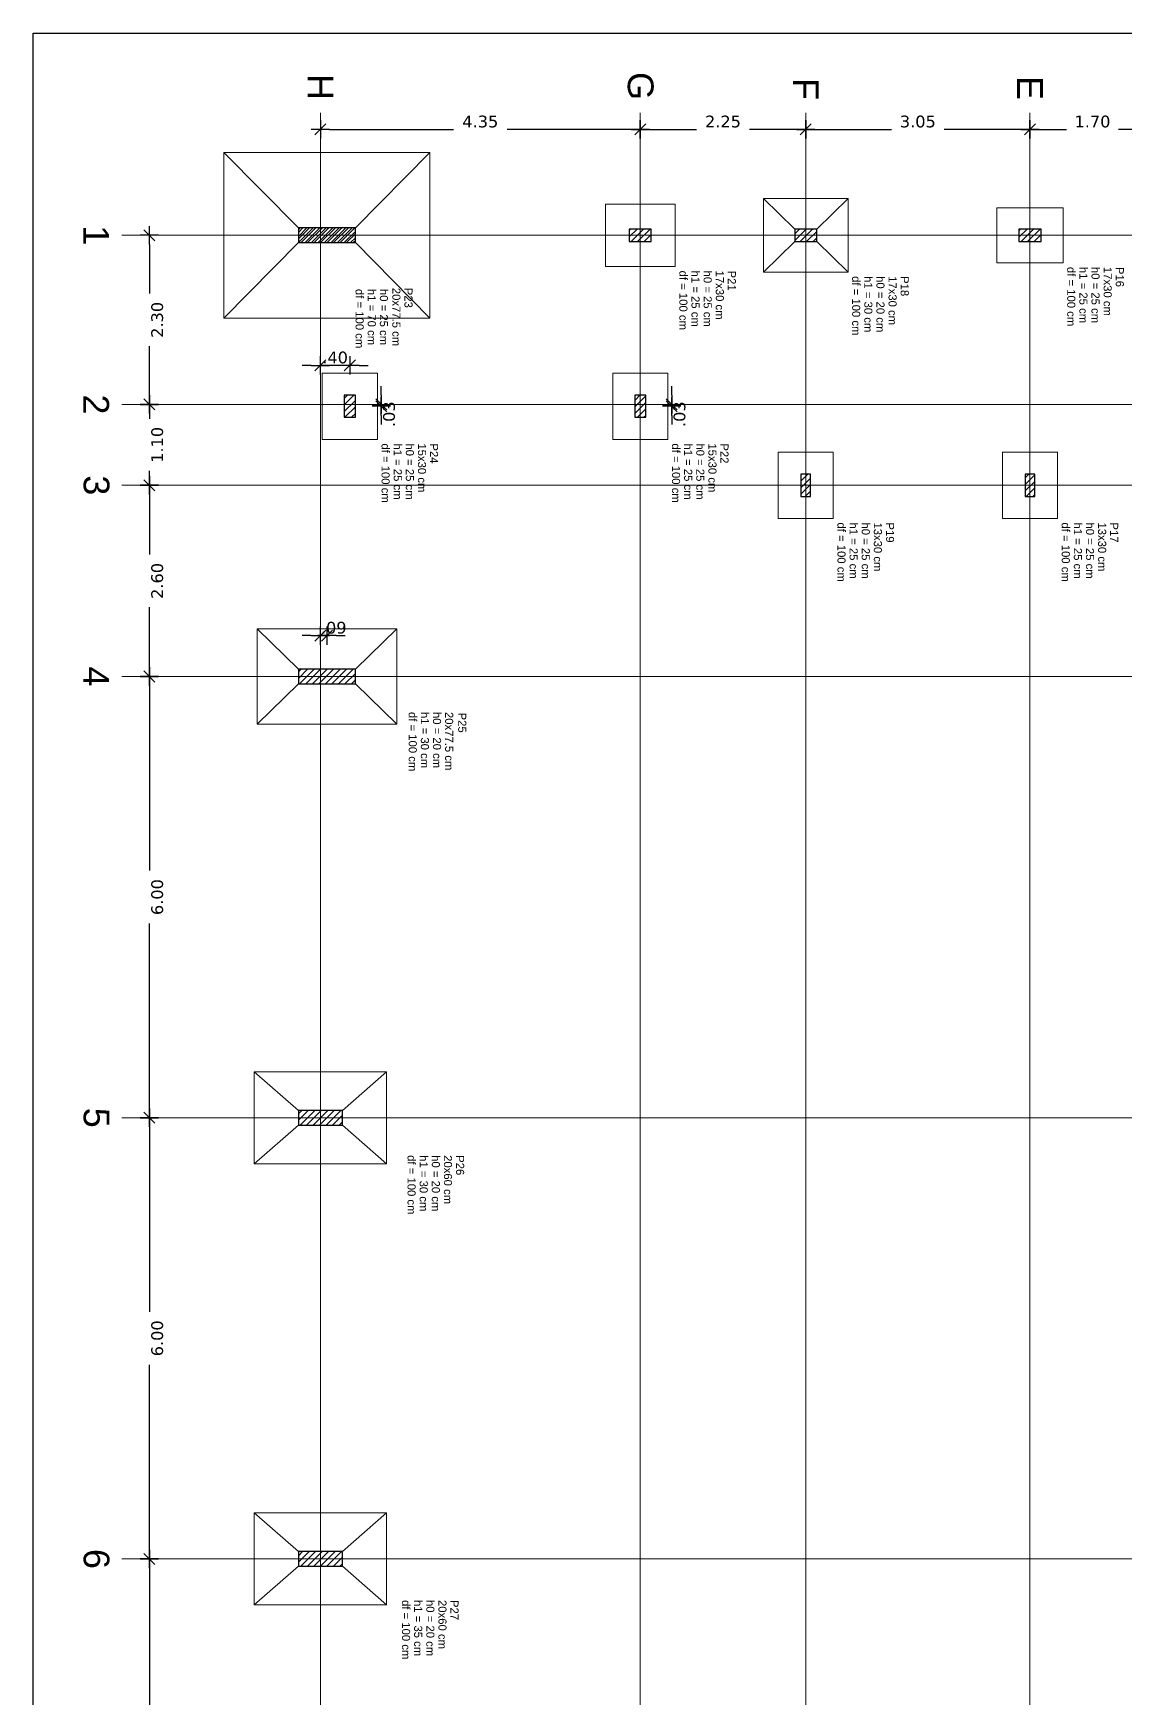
# Model space of a CAD drawing. Extents: x 25 to 1028, y -81 to 176.
# Drawn here: x 812.4 to 827.26, y -60.94 to -38.3 of the extents above; entities that cross this region are included whole.
import ezdxf

# ---------------------------------------------------------------- set-up
doc = ezdxf.new("R2010")
doc.units = 0
doc.header["$LTSCALE"] = 0.3
doc.header["$PDSIZE"] = 0.1
doc.layers.get('0').update_dxf_attribs({"linetype": 'CONTINUOUS'})
doc.layers.get('Defpoints').update_dxf_attribs({"linetype": 'CONTINUOUS'})
doc.layers.add('ARQ-CTA-1_100', color=1, linetype='CONTINUOUS')
for name, color, linetype, lineweight in [('LC-Eixos', 9, 'CONTINUOUS', 5), ('LC-Hachuras dos pilares', 9, 'CONTINUOUS', 5), ('LC-Seção das fundações', 7, 'CONTINUOUS', 5), ('LC-Seção dos pilares', 4, 'CONTINUOUS', 30), ('LC-Textos', 3, 'CONTINUOUS', 20)]:
    doc.layers.add(name, color=color, linetype=linetype, lineweight=lineweight)
doc.layers.add('VPort', color=45, linetype='CONTINUOUS', plot=False)
doc.styles.add('Arial', font='arial.ttf')
doc.styles.add('FNDE Texto Cota 0100', font='verdana.ttf', dxfattribs={"height": 0.16})
doc.dimstyles.new('FNDE 1-0100', dxfattribs={"dimscale": 2.5, "dimtxt": 0.16, "dimasz": 0.05, "dimexe": 0.15, "dimexo": 0.15, "dimgap": 0.05, "dimtad": 1, "dimzin": 4, "dimdsep": 46, "dimtxsty": 'FNDE Texto Cota 0100', "dimblk": 'tic', "dimcen": 0.15, "dimdle": 0.15, "dimse1": 1, "dimse2": 1, "dimclrd": 251, "dimclre": 251, "dimclrt": 256, "dimaunit": 1, "dimadec": 3, "dimazin": 0, "dimtfac": 1, "dimtix": 1, "dimtmove": 2, "dimatfit": 3, "dimldrblk": 'tic', "dimfxl": 0.15, "dimtvp": 1, "dimtolj": 1, "dimtzin": 0, "dimarcsym": 0})
pattern_1 = [(45, (833.654795, 28.38624), (-0.044194174, 0.044194174), [])]

# ---------------------------------------------------------------- blocks, each defined once
blk = doc.blocks.new('tic')
at = {"color": 251}
for p, q in [((-1, 0), (1, 0)), ((0, -1), (0, 1))]:
    blk.add_line(p, q, dxfattribs=at)
blk.add_line((-0.6, -0.6), (0.6, 0.6))
blk = doc.blocks.new('*D733')
at = {"layer": 'ARQ-CTA-1_100', "color": 251, "lineweight": -2}
for p, q in [((821.083, -43.219), (821.083, -43.094)), ((821.083, -43.369), (821.083, -43.344)), ((821.083, -43.494), (821.083, -43.619))]:
    blk.add_line(p, q, dxfattribs=at)
at = {"layer": 'Defpoints', "color": 0}
for p in [(820.655, -43.344), (820.655, -43.369), (821.083, -43.344)]:
    blk.add_point(p, dxfattribs=at)
at = {"layer": 'ARQ-CTA-1_100', "color": 251, "lineweight": -2, "xscale": 0.125, "yscale": 0.125, "zscale": 0.125}
for p, rotation in [((821.083, -43.344), 270), ((821.083, -43.369), 90)]:
    blk.add_blockref('tic', p, dxfattribs=dict(at, rotation=rotation))
at = {"layer": 'ARQ-CTA-1_100', "insert": (821.189, -43.477), "char_height": 0.16, "attachment_point": 5, "rotation": 90, "style": 'FNDE Texto Cota 0100'}
blk.add_mtext('\\A1;.03', dxfattribs=at)
blk = doc.blocks.new('*D734')
at = {"layer": 'ARQ-CTA-1_100', "color": 251, "lineweight": -2}
for p, q in [((816.18, -42.813), (816.055, -42.813)), ((816.705, -42.813), (816.305, -42.813)), ((816.83, -42.813), (816.955, -42.813))]:
    blk.add_line(p, q, dxfattribs=at)
at = {"layer": 'Defpoints', "color": 0}
for p in [(816.305, -42.813), (816.305, -43.369), (816.705, -43.369)]:
    blk.add_point(p, dxfattribs=at)
at = {"layer": 'ARQ-CTA-1_100', "color": 251, "lineweight": -2, "xscale": 0.125, "yscale": 0.125, "zscale": 0.125}
blk.add_blockref('tic', (816.305, -42.813), dxfattribs=at)
at = {"layer": 'ARQ-CTA-1_100', "color": 251, "lineweight": -2, "xscale": 0.125, "yscale": 0.125, "zscale": 0.125, "rotation": 180}
blk.add_blockref('tic', (816.705, -42.813), dxfattribs=at)
at = {"layer": 'ARQ-CTA-1_100', "insert": (816.505, -42.707), "char_height": 0.16, "attachment_point": 5, "style": 'FNDE Texto Cota 0100'}
blk.add_mtext('\\A1;.40', dxfattribs=at)
blk = doc.blocks.new('*D735')
at = {"layer": 'ARQ-CTA-1_100', "color": 251, "lineweight": -2}
for p, q in [((817.133, -43.219), (817.133, -43.094)), ((817.133, -43.369), (817.133, -43.344)), ((817.133, -43.494), (817.133, -43.619))]:
    blk.add_line(p, q, dxfattribs=at)
at = {"layer": 'Defpoints', "color": 0}
for p in [(816.705, -43.344), (816.705, -43.369), (817.133, -43.344)]:
    blk.add_point(p, dxfattribs=at)
at = {"layer": 'ARQ-CTA-1_100', "color": 251, "lineweight": -2, "xscale": 0.125, "yscale": 0.125, "zscale": 0.125}
for p, rotation in [((817.133, -43.344), 270), ((817.133, -43.369), 90)]:
    blk.add_blockref('tic', p, dxfattribs=dict(at, rotation=rotation))
at = {"layer": 'ARQ-CTA-1_100', "insert": (817.239, -43.477), "char_height": 0.16, "attachment_point": 5, "rotation": 90, "style": 'FNDE Texto Cota 0100'}
blk.add_mtext('\\A1;.03', dxfattribs=at)
blk = doc.blocks.new('*D736')
at = {"layer": 'ARQ-CTA-1_100', "color": 251, "lineweight": -2}
for p, q in [((816.18, -46.488), (816.055, -46.488)), ((816.393, -46.488), (816.305, -46.488)), ((816.518, -46.488), (816.643, -46.488))]:
    blk.add_line(p, q, dxfattribs=at)
at = {"layer": 'Defpoints', "color": 0}
for p in [(816.305, -46.488), (816.305, -47.044), (816.393, -47.044)]:
    blk.add_point(p, dxfattribs=at)
at = {"layer": 'ARQ-CTA-1_100', "color": 251, "lineweight": -2, "xscale": 0.125, "yscale": 0.125, "zscale": 0.125}
blk.add_blockref('tic', (816.305, -46.488), dxfattribs=at)
at = {"layer": 'ARQ-CTA-1_100', "color": 251, "lineweight": -2, "xscale": 0.125, "yscale": 0.125, "zscale": 0.125, "rotation": 180}
blk.add_blockref('tic', (816.393, -46.488), dxfattribs=at)
at = {"layer": 'ARQ-CTA-1_100', "insert": (816.486, -46.382), "char_height": 0.16, "attachment_point": 5, "style": 'FNDE Texto Cota 0100'}
blk.add_mtext('\\A1;.09', dxfattribs=at)
blk = doc.blocks.new('*D738')
at = {"layer": 'ARQ-CTA-1_100', "color": 251, "lineweight": -2}
for p, q in [((816.43, -39.604), (818.117, -39.604)), ((820.53, -39.604), (818.843, -39.604))]:
    blk.add_line(p, q, dxfattribs=at)
at = {"layer": 'Defpoints', "color": 0}
for p in [(816.305, -39.604), (820.655, -39.604), (820.655, -39.604)]:
    blk.add_point(p, dxfattribs=at)
at = {"layer": 'ARQ-CTA-1_100', "color": 251, "lineweight": -2, "xscale": 0.125, "yscale": 0.125, "zscale": 0.125, "rotation": 180}
blk.add_blockref('tic', (816.305, -39.604), dxfattribs=at)
at = {"layer": 'ARQ-CTA-1_100', "color": 251, "lineweight": -2, "xscale": 0.125, "yscale": 0.125, "zscale": 0.125}
blk.add_blockref('tic', (820.655, -39.604), dxfattribs=at)
at = {"layer": 'ARQ-CTA-1_100', "insert": (818.48, -39.498), "char_height": 0.16, "attachment_point": 5, "style": 'FNDE Texto Cota 0100'}
blk.add_mtext('\\A1;4.35', dxfattribs=at)
blk = doc.blocks.new('*D739')
at = {"layer": 'ARQ-CTA-1_100', "color": 251, "lineweight": -2}
for p, q in [((820.78, -39.604), (821.422, -39.604)), ((822.78, -39.604), (822.139, -39.604))]:
    blk.add_line(p, q, dxfattribs=at)
at = {"layer": 'Defpoints', "color": 0}
for p in [(820.655, -39.604), (822.905, -39.604), (822.905, -39.604)]:
    blk.add_point(p, dxfattribs=at)
at = {"layer": 'ARQ-CTA-1_100', "color": 251, "lineweight": -2, "xscale": 0.125, "yscale": 0.125, "zscale": 0.125, "rotation": 180}
blk.add_blockref('tic', (820.655, -39.604), dxfattribs=at)
at = {"layer": 'ARQ-CTA-1_100', "color": 251, "lineweight": -2, "xscale": 0.125, "yscale": 0.125, "zscale": 0.125}
blk.add_blockref('tic', (822.905, -39.604), dxfattribs=at)
at = {"layer": 'ARQ-CTA-1_100', "insert": (821.78, -39.498), "char_height": 0.16, "attachment_point": 5, "style": 'FNDE Texto Cota 0100'}
blk.add_mtext('\\A1;2.25', dxfattribs=at)
blk = doc.blocks.new('*D740')
at = {"layer": 'ARQ-CTA-1_100', "color": 251, "lineweight": -2}
for p, q in [((823.03, -39.604), (824.072, -39.604)), ((825.83, -39.604), (824.788, -39.604))]:
    blk.add_line(p, q, dxfattribs=at)
at = {"layer": 'Defpoints', "color": 0}
for p in [(822.905, -39.604), (825.955, -39.604), (825.955, -39.604)]:
    blk.add_point(p, dxfattribs=at)
at = {"layer": 'ARQ-CTA-1_100', "color": 251, "lineweight": -2, "xscale": 0.125, "yscale": 0.125, "zscale": 0.125, "rotation": 180}
blk.add_blockref('tic', (822.905, -39.604), dxfattribs=at)
at = {"layer": 'ARQ-CTA-1_100', "color": 251, "lineweight": -2, "xscale": 0.125, "yscale": 0.125, "zscale": 0.125}
blk.add_blockref('tic', (825.955, -39.604), dxfattribs=at)
at = {"layer": 'ARQ-CTA-1_100', "insert": (824.43, -39.498), "char_height": 0.16, "attachment_point": 5, "style": 'FNDE Texto Cota 0100'}
blk.add_mtext('\\A1;3.05', dxfattribs=at)
blk = doc.blocks.new('*D741')
at = {"layer": 'ARQ-CTA-1_100', "color": 251, "lineweight": -2}
for p, q in [((826.08, -39.604), (826.453, -39.604)), ((827.53, -39.604), (827.158, -39.604))]:
    blk.add_line(p, q, dxfattribs=at)
at = {"layer": 'Defpoints', "color": 0}
for p in [(825.955, -39.604), (827.655, -39.604), (827.655, -39.604)]:
    blk.add_point(p, dxfattribs=at)
at = {"layer": 'ARQ-CTA-1_100', "color": 251, "lineweight": -2, "xscale": 0.125, "yscale": 0.125, "zscale": 0.125, "rotation": 180}
blk.add_blockref('tic', (825.955, -39.604), dxfattribs=at)
at = {"layer": 'ARQ-CTA-1_100', "color": 251, "lineweight": -2, "xscale": 0.125, "yscale": 0.125, "zscale": 0.125}
blk.add_blockref('tic', (827.655, -39.604), dxfattribs=at)
at = {"layer": 'ARQ-CTA-1_100', "insert": (826.805, -39.498), "char_height": 0.16, "attachment_point": 5, "style": 'FNDE Texto Cota 0100'}
blk.add_mtext('\\A1;1.70', dxfattribs=at)
blk = doc.blocks.new('*D745')
at = {"layer": 'ARQ-CTA-1_100', "color": 251, "lineweight": -2}
for p, q in [((813.98, -41.169), (813.98, -41.835)), ((813.98, -43.219), (813.98, -42.553))]:
    blk.add_line(p, q, dxfattribs=at)
at = {"layer": 'Defpoints', "color": 0}
for p in [(813.98, -41.044), (813.98, -43.344), (813.98, -43.344)]:
    blk.add_point(p, dxfattribs=at)
at = {"layer": 'ARQ-CTA-1_100', "color": 251, "lineweight": -2, "xscale": 0.125, "yscale": 0.125, "zscale": 0.125}
for p, rotation in [((813.98, -41.044), 90), ((813.98, -43.344), 270)]:
    blk.add_blockref('tic', p, dxfattribs=dict(at, rotation=rotation))
at = {"layer": 'ARQ-CTA-1_100', "insert": (814.086, -42.194), "char_height": 0.16, "attachment_point": 5, "rotation": 90, "style": 'FNDE Texto Cota 0100'}
blk.add_mtext('\\A1;2.30', dxfattribs=at)
blk = doc.blocks.new('*D746')
at = {"layer": 'ARQ-CTA-1_100', "color": 251, "lineweight": -2}
for p, q in [((813.98, -43.469), (813.98, -43.542)), ((813.98, -44.319), (813.98, -44.247))]:
    blk.add_line(p, q, dxfattribs=at)
at = {"layer": 'Defpoints', "color": 0}
for p in [(813.98, -43.344), (813.98, -44.444), (813.98, -44.444)]:
    blk.add_point(p, dxfattribs=at)
at = {"layer": 'ARQ-CTA-1_100', "color": 251, "lineweight": -2, "xscale": 0.125, "yscale": 0.125, "zscale": 0.125}
for p, rotation in [((813.98, -43.344), 90), ((813.98, -44.444), 270)]:
    blk.add_blockref('tic', p, dxfattribs=dict(at, rotation=rotation))
at = {"layer": 'ARQ-CTA-1_100', "insert": (814.086, -43.894), "char_height": 0.16, "attachment_point": 5, "rotation": 90, "style": 'FNDE Texto Cota 0100'}
blk.add_mtext('\\A1;1.10', dxfattribs=at)
blk = doc.blocks.new('*D747')
at = {"layer": 'ARQ-CTA-1_100', "color": 251, "lineweight": -2}
for p, q in [((813.98, -44.569), (813.98, -45.385)), ((813.98, -46.919), (813.98, -46.103))]:
    blk.add_line(p, q, dxfattribs=at)
at = {"layer": 'Defpoints', "color": 0}
for p in [(813.98, -44.444), (813.98, -47.044), (813.98, -47.044)]:
    blk.add_point(p, dxfattribs=at)
at = {"layer": 'ARQ-CTA-1_100', "color": 251, "lineweight": -2, "xscale": 0.125, "yscale": 0.125, "zscale": 0.125}
for p, rotation in [((813.98, -44.444), 90), ((813.98, -47.044), 270)]:
    blk.add_blockref('tic', p, dxfattribs=dict(at, rotation=rotation))
at = {"layer": 'ARQ-CTA-1_100', "insert": (814.086, -45.744), "char_height": 0.16, "attachment_point": 5, "rotation": 90, "style": 'FNDE Texto Cota 0100'}
blk.add_mtext('\\A1;2.60', dxfattribs=at)
blk = doc.blocks.new('*D748')
at = {"layer": 'ARQ-CTA-1_100', "color": 251, "lineweight": -2}
for p, q in [((813.98, -47.169), (813.98, -49.684)), ((813.98, -52.919), (813.98, -50.405))]:
    blk.add_line(p, q, dxfattribs=at)
at = {"layer": 'Defpoints', "color": 0}
for p in [(813.98, -47.044), (813.98, -53.044), (813.98, -53.044)]:
    blk.add_point(p, dxfattribs=at)
at = {"layer": 'ARQ-CTA-1_100', "color": 251, "lineweight": -2, "xscale": 0.125, "yscale": 0.125, "zscale": 0.125}
for p, rotation in [((813.98, -47.044), 90), ((813.98, -53.044), 270)]:
    blk.add_blockref('tic', p, dxfattribs=dict(at, rotation=rotation))
at = {"layer": 'ARQ-CTA-1_100', "insert": (814.086, -50.044), "char_height": 0.16, "attachment_point": 5, "rotation": 90, "style": 'FNDE Texto Cota 0100'}
blk.add_mtext('\\A1;6.00', dxfattribs=at)
blk = doc.blocks.new('*D749')
at = {"layer": 'ARQ-CTA-1_100', "color": 251, "lineweight": -2}
for p, q in [((813.98, -53.169), (813.98, -55.684)), ((813.98, -58.919), (813.98, -56.405))]:
    blk.add_line(p, q, dxfattribs=at)
at = {"layer": 'Defpoints', "color": 0}
for p in [(813.98, -53.044), (813.98, -59.044), (813.98, -59.044)]:
    blk.add_point(p, dxfattribs=at)
at = {"layer": 'ARQ-CTA-1_100', "color": 251, "lineweight": -2, "xscale": 0.125, "yscale": 0.125, "zscale": 0.125}
for p, rotation in [((813.98, -53.044), 90), ((813.98, -59.044), 270)]:
    blk.add_blockref('tic', p, dxfattribs=dict(at, rotation=rotation))
at = {"layer": 'ARQ-CTA-1_100', "insert": (814.086, -56.044), "char_height": 0.16, "attachment_point": 5, "rotation": 90, "style": 'FNDE Texto Cota 0100'}
blk.add_mtext('\\A1;6.00', dxfattribs=at)
blk = doc.blocks.new('*D750')
at = {"layer": 'ARQ-CTA-1_100', "color": 251, "lineweight": -2}
for p, q in [((813.98, -59.169), (813.98, -61.684)), ((813.98, -64.919), (813.98, -62.405))]:
    blk.add_line(p, q, dxfattribs=at)
at = {"layer": 'Defpoints', "color": 0}
for p in [(813.98, -59.044), (813.98, -65.044), (813.98, -65.044)]:
    blk.add_point(p, dxfattribs=at)
at = {"layer": 'ARQ-CTA-1_100', "color": 251, "lineweight": -2, "xscale": 0.125, "yscale": 0.125, "zscale": 0.125}
for p, rotation in [((813.98, -59.044), 90), ((813.98, -65.044), 270)]:
    blk.add_blockref('tic', p, dxfattribs=dict(at, rotation=rotation))
at = {"layer": 'ARQ-CTA-1_100', "insert": (814.086, -62.044), "char_height": 0.16, "attachment_point": 5, "rotation": 90, "style": 'FNDE Texto Cota 0100'}
blk.add_mtext('\\A1;6.00', dxfattribs=at)

msp = doc.modelspace()

# ---------------------------------------------------------------- hatches: boundary and pattern name
at = {"layer": 'LC-Hachuras dos pilares', "linetype": 'Continuous'}
h = msp.add_hatch(dxfattribs=at)
h.set_pattern_fill('ANSI31', color=256, scale=0.5, style=0)
h.set_pattern_definition(pattern_1)
h.paths.add_polyline_path([(816.00529499, -40.94425859), (816.00529499, -41.14425859), (816.78029499, -41.14425859), (816.78029499, -40.94425859), (816.00529499, -40.94425859)])
h = msp.add_hatch(dxfattribs=at)
h.set_pattern_fill('ANSI31', color=256, scale=0.5, style=0)
h.set_pattern_definition([(45, (812.829795, 28.38624), (-0.044194174, 0.044194174), [])])
h.paths.add_polyline_path([(816.00529499, -40.94425859), (816.00529499, -41.14425859), (816.78029499, -41.14425859), (816.78029499, -40.94425859), (816.00529499, -40.94425859)])
h = msp.add_hatch(dxfattribs=at)
h.set_pattern_fill('ANSI31', color=256, scale=0.5, style=0)
h.set_pattern_definition(pattern_1)
h.paths.add_polyline_path([(820.50529499, -40.95925859), (820.50529499, -41.12925859), (820.80529499, -41.12925859), (820.80529499, -40.95925859), (820.50529499, -40.95925859)])
h = msp.add_hatch(dxfattribs=at)
h.set_pattern_fill('ANSI31', color=256, scale=0.5, style=0)
h.set_pattern_definition(pattern_1)
h.paths.add_polyline_path([(822.75529499, -40.95925859), (822.75529499, -41.12925859), (823.05529499, -41.12925859), (823.05529499, -40.95925859), (822.75529499, -40.95925859)])
h = msp.add_hatch(dxfattribs=at)
h.set_pattern_fill('ANSI31', color=256, scale=0.5, style=0)
h.set_pattern_definition(pattern_1)
h.paths.add_polyline_path([(825.80529499, -40.95925859), (825.80529499, -41.12925859), (826.10529499, -41.12925859), (826.10529499, -40.95925859), (825.80529499, -40.95925859)])
h = msp.add_hatch(dxfattribs=at)
h.set_pattern_fill('ANSI31', color=256, scale=0.5, style=0)
h.set_pattern_definition(pattern_1)
h.paths.add_polyline_path([(816.63029499, -43.51925859), (816.78029499, -43.51925859), (816.78029499, -43.21925859), (816.63029499, -43.21925859), (816.63029499, -43.51925859)])
h = msp.add_hatch(dxfattribs=at)
h.set_pattern_fill('ANSI31', color=256, scale=0.5, style=0)
h.set_pattern_definition(pattern_1)
h.paths.add_polyline_path([(820.58029499, -43.51925859), (820.73029499, -43.51925859), (820.73029499, -43.21925859), (820.58029499, -43.21925859), (820.58029499, -43.51925859)])
h = msp.add_hatch(dxfattribs=at)
h.set_pattern_fill('ANSI31', color=256, scale=0.5, style=0)
h.set_pattern_definition(pattern_1)
h.paths.add_polyline_path([(822.84029499, -44.59425859), (822.97029499, -44.59425859), (822.97029499, -44.29425859), (822.84029499, -44.29425859), (822.84029499, -44.59425859)])
h = msp.add_hatch(dxfattribs=at)
h.set_pattern_fill('ANSI31', color=256, scale=0.5, style=0)
h.set_pattern_definition(pattern_1)
h.paths.add_polyline_path([(825.89029499, -44.59425859), (826.02029499, -44.59425859), (826.02029499, -44.29425859), (825.89029499, -44.29425859), (825.89029499, -44.59425859)])
h = msp.add_hatch(dxfattribs=at)
h.set_pattern_fill('ANSI31', color=256, scale=0.5, style=0)
h.set_pattern_definition(pattern_1)
h.paths.add_polyline_path([(816.00529499, -46.94425859), (816.00529499, -47.14425859), (816.78029499, -47.14425859), (816.78029499, -46.94425859), (816.00529499, -46.94425859)])
h = msp.add_hatch(dxfattribs=at)
h.set_pattern_fill('ANSI31', color=256, scale=0.5, style=0)
h.set_pattern_definition(pattern_1)
h.paths.add_polyline_path([(816.00529499, -52.94425859), (816.00529499, -53.14425859), (816.60529499, -53.14425859), (816.60529499, -52.94425859), (816.00529499, -52.94425859)])
h = msp.add_hatch(dxfattribs=at)
h.set_pattern_fill('ANSI31', color=256, scale=0.5, style=0)
h.set_pattern_definition(pattern_1)
h.paths.add_polyline_path([(816.00529499, -58.94425859), (816.00529499, -59.14425859), (816.60529499, -59.14425859), (816.60529499, -58.94425859), (816.00529499, -58.94425859)])

# ---------------------------------------------------------------- linework, layer by layer
at = {"layer": 'LC-Eixos'}
for p, q in [((816.30529499, -39.37918222), (816.30529499, -80.44625859)), ((820.65529499, -39.37918222), (820.65529499, -80.44625859)), ((822.90529499, -39.37918222), (822.90529499, -80.44625859)), ((825.95529499, -39.37918222), (825.95529499, -80.44625859)), ((840.94279499, -41.04425859), (813.60529499, -41.04425859)), ((840.94279499, -43.34425859), (813.60529499, -43.34425859)), ((840.94279499, -44.44425859), (813.60529499, -44.44425859)), ((840.94279499, -47.04425859), (813.60529499, -47.04425859)), ((840.94279499, -53.04425859), (813.60529499, -53.04425859)), ((840.94279499, -59.04425859), (813.60529499, -59.04425859))]:
    msp.add_line(p, q, dxfattribs=at)
at = {"layer": 'LC-Seção das fundações'}
for p, q in [((814.99279499, -39.91925859), (816.00529499, -40.94425859)), ((814.99279499, -42.16925859), (814.99279499, -39.91925859)), ((814.99279499, -39.91925859), (816.00529499, -40.94425859)), ((814.99279499, -39.91925859), (817.79279499, -39.91925859)), ((817.79279499, -39.91925859), (816.78029499, -40.94425859)), ((817.79279499, -39.91925859), (817.79279499, -42.16925859)), ((820.18029499, -41.46925859), (820.18029499, -40.61925859)), ((820.18029499, -40.61925859), (821.13029499, -40.61925859)), ((821.13029499, -40.61925859), (821.13029499, -41.46925859)), ((822.33029499, -40.54425859), (822.75529499, -40.95925859)), ((822.33029499, -41.54425859), (822.33029499, -40.54425859)), ((822.33029499, -40.54425859), (822.75529499, -40.95925859)), ((822.33029499, -40.54425859), (823.48029499, -40.54425859)), ((823.48029499, -40.54425859), (823.05529499, -40.95925859)), ((823.48029499, -40.54425859), (823.48029499, -41.54425859)), ((825.50529499, -41.41925859), (825.50529499, -40.66925859)), ((825.50529499, -40.66925859), (826.40529499, -40.66925859)), ((826.40529499, -40.66925859), (826.40529499, -41.41925859)), ((814.99279499, -42.16925859), (816.00529499, -41.14425859)), ((817.79279499, -42.16925859), (816.78029499, -41.14425859)), ((822.33029499, -41.54425859), (822.75529499, -41.12925859)), ((823.48029499, -41.54425859), (823.05529499, -41.12925859)), ((826.40529499, -41.41925859), (825.50529499, -41.41925859)), ((821.13029499, -41.46925859), (820.18029499, -41.46925859)), ((823.48029499, -41.54425859), (822.33029499, -41.54425859)), ((817.79279499, -42.16925859), (814.99279499, -42.16925859)), ((816.33029499, -42.91925859), (817.08029499, -42.91925859)), ((816.33029499, -43.81925859), (816.33029499, -42.91925859)), ((817.08029499, -42.91925859), (817.08029499, -43.81925859)), ((820.28029499, -42.91925859), (821.03029499, -42.91925859)), ((820.28029499, -43.81925859), (820.28029499, -42.91925859)), ((821.03029499, -42.91925859), (821.03029499, -43.81925859)), ((817.08029499, -43.81925859), (816.33029499, -43.81925859)), ((821.03029499, -43.81925859), (820.28029499, -43.81925859)), ((822.53029499, -43.99425859), (823.28029499, -43.99425859)), ((822.53029499, -44.89425859), (822.53029499, -43.99425859)), ((823.28029499, -43.99425859), (823.28029499, -44.89425859)), ((825.58029499, -43.99425859), (826.33029499, -43.99425859)), ((825.58029499, -44.89425859), (825.58029499, -43.99425859)), ((826.33029499, -43.99425859), (826.33029499, -44.89425859)), ((823.28029499, -44.89425859), (822.53029499, -44.89425859)), ((826.33029499, -44.89425859), (825.58029499, -44.89425859)), ((815.44279499, -46.39425859), (817.34279499, -46.39425859)), ((815.44279499, -47.69425859), (815.44279499, -46.39425859)), ((815.44279499, -46.39425859), (816.00529499, -46.94425859)), ((817.34279499, -46.39425859), (816.78029499, -46.94425859)), ((817.34279499, -46.39425859), (817.34279499, -47.69425859)), ((815.44279499, -47.69425859), (816.00529499, -47.14425859)), ((815.44279499, -47.69425859), (816.00529499, -47.14425859)), ((817.34279499, -47.69425859), (816.78029499, -47.14425859)), ((817.34279499, -47.69425859), (815.44279499, -47.69425859)), ((815.40529499, -52.41925859), (817.20529499, -52.41925859)), ((815.40529499, -53.66925859), (815.40529499, -52.41925859)), ((815.40529499, -52.41925859), (816.00529499, -52.94425859)), ((817.20529499, -52.41925859), (816.60529499, -52.94425859)), ((817.20529499, -52.41925859), (817.20529499, -53.66925859)), ((815.40529499, -53.66925859), (816.00529499, -53.14425859)), ((815.40529499, -53.66925859), (816.00529499, -53.14425859)), ((817.20529499, -53.66925859), (816.60529499, -53.14425859)), ((817.20529499, -53.66925859), (815.40529499, -53.66925859)), ((815.40529499, -58.41925859), (817.20529499, -58.41925859)), ((815.40529499, -59.66925859), (815.40529499, -58.41925859)), ((815.40529499, -58.41925859), (816.00529499, -58.94425859)), ((817.20529499, -58.41925859), (816.60529499, -58.94425859)), ((817.20529499, -58.41925859), (817.20529499, -59.66925859)), ((815.40529499, -59.66925859), (816.00529499, -59.14425859)), ((815.40529499, -59.66925859), (816.00529499, -59.14425859)), ((817.20529499, -59.66925859), (816.60529499, -59.14425859)), ((817.20529499, -59.66925859), (815.40529499, -59.66925859))]:
    msp.add_line(p, q, dxfattribs=at)
at = {"layer": 'LC-Seção dos pilares'}
for points in [[(816.00529499, -40.94425859), (816.00529499, -41.14425859), (816.78029499, -41.14425859), (816.78029499, -40.94425859), (816.00529499, -40.94425859)], [(816.00529499, -40.94425859), (816.00529499, -41.14425859), (816.78029499, -41.14425859), (816.78029499, -40.94425859), (816.00529499, -40.94425859)], [(820.50529499, -40.95925859), (820.50529499, -41.12925859), (820.80529499, -41.12925859), (820.80529499, -40.95925859), (820.50529499, -40.95925859)], [(822.75529499, -40.95925859), (822.75529499, -41.12925859), (823.05529499, -41.12925859), (823.05529499, -40.95925859), (822.75529499, -40.95925859)], [(825.80529499, -40.95925859), (825.80529499, -41.12925859), (826.10529499, -41.12925859), (826.10529499, -40.95925859), (825.80529499, -40.95925859)], [(816.63029499, -43.51925859), (816.78029499, -43.51925859), (816.78029499, -43.21925859), (816.63029499, -43.21925859), (816.63029499, -43.51925859)], [(820.58029499, -43.51925859), (820.73029499, -43.51925859), (820.73029499, -43.21925859), (820.58029499, -43.21925859), (820.58029499, -43.51925859)], [(822.84029499, -44.59425859), (822.97029499, -44.59425859), (822.97029499, -44.29425859), (822.84029499, -44.29425859), (822.84029499, -44.59425859)], [(825.89029499, -44.59425859), (826.02029499, -44.59425859), (826.02029499, -44.29425859), (825.89029499, -44.29425859), (825.89029499, -44.59425859)], [(816.00529499, -46.94425859), (816.00529499, -47.14425859), (816.78029499, -47.14425859), (816.78029499, -46.94425859), (816.00529499, -46.94425859)], [(816.00529499, -52.94425859), (816.00529499, -53.14425859), (816.60529499, -53.14425859), (816.60529499, -52.94425859), (816.00529499, -52.94425859)], [(816.00529499, -58.94425859), (816.00529499, -59.14425859), (816.60529499, -59.14425859), (816.60529499, -58.94425859), (816.00529499, -58.94425859)]]:
    msp.add_lwpolyline(points, close=True, dxfattribs=at)
at = {"layer": 'VPort'}
msp.add_lwpolyline([(812.40033924, -38.29732112), (858.72820673, -38.29732112), (858.72820673, -80.65638397), (812.40033924, -80.65638397)], close=True, dxfattribs=at)

# ---------------------------------------------------------------- texts
at = {"layer": 'LC-Textos', "rotation": 270, "line_spacing_factor": 0.798, "style": 'Arial'}
for s, insert, char_height, width, attachment_point in [('H', (816.13029499, -39.20418222), 0.35, 0.42, 9), ('G', (820.48029499, -39.20418222), 0.35, 0.42, 9), ('F', (822.73029499, -39.20418222), 0.35, 0.42, 9), ('E', (825.78029499, -39.20418222), 0.35, 0.42, 9), ('1', (813.08029499, -41.04425859), 0.35, 0.42, 8), ('df = 100 cm', (821.18509499, -41.52425859), 0.11, 1.452, 7), ('h1 = 25 cm', (821.35009499, -41.52425859), 0.11, 1.32, 7), ('h0 = 25 cm', (821.51509499, -41.52425859), 0.11, 1.32, 7), ('17x30 cm', (821.68009499, -41.52425859), 0.11, 1.056, 7), ('P21', (821.84509499, -41.52425859), 0.11, 0.396, 7), ('df = 100 cm', (823.53509499, -41.59925859), 0.11, 1.452, 7), ('h1 = 30 cm', (823.70009499, -41.59925859), 0.11, 1.32, 7), ('h0 = 20 cm', (823.86509499, -41.59925859), 0.11, 1.32, 7), ('17x30 cm', (824.03009499, -41.59925859), 0.11, 1.056, 7), ('P18', (824.19509499, -41.59925859), 0.11, 0.396, 7), ('df = 100 cm', (826.46009499, -41.47425859), 0.11, 1.452, 7), ('h1 = 25 cm', (826.62509499, -41.47425859), 0.11, 1.32, 7), ('h0 = 25 cm', (826.79009499, -41.47425859), 0.11, 1.32, 7), ('17x30 cm', (826.95509499, -41.47425859), 0.11, 1.056, 7), ('P16', (827.12009499, -41.47425859), 0.11, 0.396, 7), ('df = 100 cm', (816.78163834, -41.77347587), 0.11, 1.452, 7), ('h1 = 70 cm', (816.94663834, -41.77347587), 0.11, 1.32, 7), ('h0 = 25 cm', (817.11163834, -41.77347587), 0.11, 1.32, 7), ('20x77.5 cm', (817.28159499, -41.75825859), 0.11, 1.32, 7), ('P23', (817.44659499, -41.75825859), 0.11, 0.396, 7), ('2', (813.08029499, -43.34425859), 0.35, 0.42, 8), ('df = 100 cm', (817.13509499, -43.87425859), 0.11, 1.452, 7), ('h1 = 25 cm', (817.30009499, -43.87425859), 0.11, 1.32, 7), ('h0 = 25 cm', (817.46509499, -43.87425859), 0.11, 1.32, 7), ('15x30 cm', (817.63009499, -43.87425859), 0.11, 1.056, 7), ('P24', (817.79509499, -43.87425859), 0.11, 0.396, 7), ('df = 100 cm', (821.08509499, -43.87425859), 0.11, 1.452, 7), ('h1 = 25 cm', (821.25009499, -43.87425859), 0.11, 1.32, 7), ('h0 = 25 cm', (821.41509499, -43.87425859), 0.11, 1.32, 7), ('15x30 cm', (821.58009499, -43.87425859), 0.11, 1.056, 7), ('P22', (821.74509499, -43.87425859), 0.11, 0.396, 7), ('3', (813.08029499, -44.44425859), 0.35, 0.42, 8), ('df = 100 cm', (823.33509499, -44.94925859), 0.11, 1.452, 7), ('h1 = 25 cm', (823.50009499, -44.94925859), 0.11, 1.32, 7), ('h0 = 25 cm', (823.66509499, -44.94925859), 0.11, 1.32, 7), ('13x30 cm', (823.83009499, -44.94925859), 0.11, 1.056, 7), ('P19', (823.99509499, -44.94925859), 0.11, 0.396, 7), ('df = 100 cm', (826.38509499, -44.94925859), 0.11, 1.452, 7), ('h1 = 25 cm', (826.55009499, -44.94925859), 0.11, 1.32, 7), ('h0 = 25 cm', (826.71509499, -44.94925859), 0.11, 1.32, 7), ('13x30 cm', (826.88009499, -44.94925859), 0.11, 1.056, 7), ('P17', (827.04509499, -44.94925859), 0.11, 0.396, 7), ('4', (813.08029499, -47.04425859), 0.35, 0.42, 8), ('df = 100 cm', (817.5044532, -47.52629413), 0.11, 1.452, 7), ('h1 = 30 cm', (817.6694532, -47.52629413), 0.11, 1.32, 7), ('h0 = 20 cm', (817.8344532, -47.52629413), 0.11, 1.32, 7), ('20x77.5 cm', (817.9994532, -47.52629413), 0.11, 1.32, 7), ('P25', (818.17749085, -47.53517489), 0.11, 0.396, 7), ('5', (813.08029499, -53.04425859), 0.35, 0.42, 8), ('df = 100 cm', (817.48837648, -53.5533318), 0.11, 1.452, 7), ('h1 = 30 cm', (817.65337648, -53.5533318), 0.11, 1.32, 7), ('h0 = 20 cm', (817.81837648, -53.5533318), 0.11, 1.32, 7), ('20x60 cm', (817.98337648, -53.5533318), 0.11, 1.056, 7), ('P26', (818.14837648, -53.5533318), 0.11, 0.396, 7), ('6', (813.08029499, -59.04425859), 0.35, 0.42, 8), ('df = 100 cm', (817.41335722, -59.60292205), 0.11, 1.452, 7), ('h1 = 35 cm', (817.57835722, -59.60292205), 0.11, 1.32, 7), ('h0 = 20 cm', (817.74335722, -59.60292205), 0.11, 1.32, 7), ('20x60 cm', (817.90835722, -59.60292205), 0.11, 1.056, 7), ('P27', (818.07335722, -59.60292205), 0.11, 0.396, 7)]:
    msp.add_mtext(s, dxfattribs=dict(at, insert=insert, char_height=char_height, width=width, attachment_point=attachment_point))

# ---------------------------------------------------------------- dimensions: what is measured, and where the dimension line sits
at = {"layer": 'ARQ-CTA-1_100'}
for base, p1, p2, picture, middle in [((820.65529499, -39.60402369), (816.30529499, -39.60402369), (820.65529499, -39.60402369), '*D738', (818.48029499, -39.49812369)), ((822.90529499, -39.60402369), (820.65529499, -39.60402369), (822.90529499, -39.60402369), '*D739', (821.78029499, -39.49812369)), ((825.95529499, -39.60402369), (822.90529499, -39.60402369), (825.95529499, -39.60402369), '*D740', (824.43029499, -39.49812369)), ((827.65529499, -39.60402369), (825.95529499, -39.60402369), (827.65529499, -39.60402369), '*D741', (826.80529499, -39.49812369)), ((816.30529499, -42.81335859), (816.70529499, -43.36925859), (816.30529499, -43.36925859), '*D734', (816.50529499, -42.70745859)), ((816.30529499, -46.48835859), (816.39279499, -47.04425859), (816.30529499, -47.04425859), '*D736', (816.48610799, -46.38245859))]:
    dim = msp.add_linear_dim(base=base, p1=p1, p2=p2, dimstyle='FNDE 1-0100', dxfattribs=at)
    dim.commit()
    dim.dimension.update_dxf_attribs({"geometry": picture, "text_midpoint": middle, "dimtype": 160})
for base, p1, p2, picture, middle in [((813.98029499, -43.34425859), (813.98029499, -41.04425859), (813.98029499, -43.34425859), '*D745', (814.08619499, -42.19425859)), ((813.98029499, -44.44425859), (813.98029499, -43.34425859), (813.98029499, -44.44425859), '*D746', (814.08619499, -43.89425859)), ((817.1332449869, -43.3442585851), (816.7052949869, -43.3692585851), (816.7052949869, -43.3442585851), '*D735', (817.2391449869, -43.4765655851)), ((821.0832449869, -43.3442585851), (820.6552949869, -43.3692585851), (820.6552949869, -43.3442585851), '*D733', (821.1891449869, -43.4765655851)), ((813.98029499, -47.04425859), (813.98029499, -44.44425859), (813.98029499, -47.04425859), '*D747', (814.08619499, -45.74425859)), ((813.98029499, -53.04425859), (813.98029499, -47.04425859), (813.98029499, -53.04425859), '*D748', (814.08619499, -50.04425859)), ((813.98029499, -59.04425859), (813.98029499, -53.04425859), (813.98029499, -59.04425859), '*D749', (814.08619499, -56.04425859)), ((813.98029499, -65.04425859), (813.98029499, -59.04425859), (813.98029499, -65.04425859), '*D750', (814.08619499, -62.04425859))]:
    dim = msp.add_linear_dim(base=base, p1=p1, p2=p2, angle=270, dimstyle='FNDE 1-0100', dxfattribs=at)
    dim.commit()
    dim.dimension.update_dxf_attribs({"geometry": picture, "text_midpoint": middle, "dimtype": 160})

doc.saveas('drawing.dxf')
